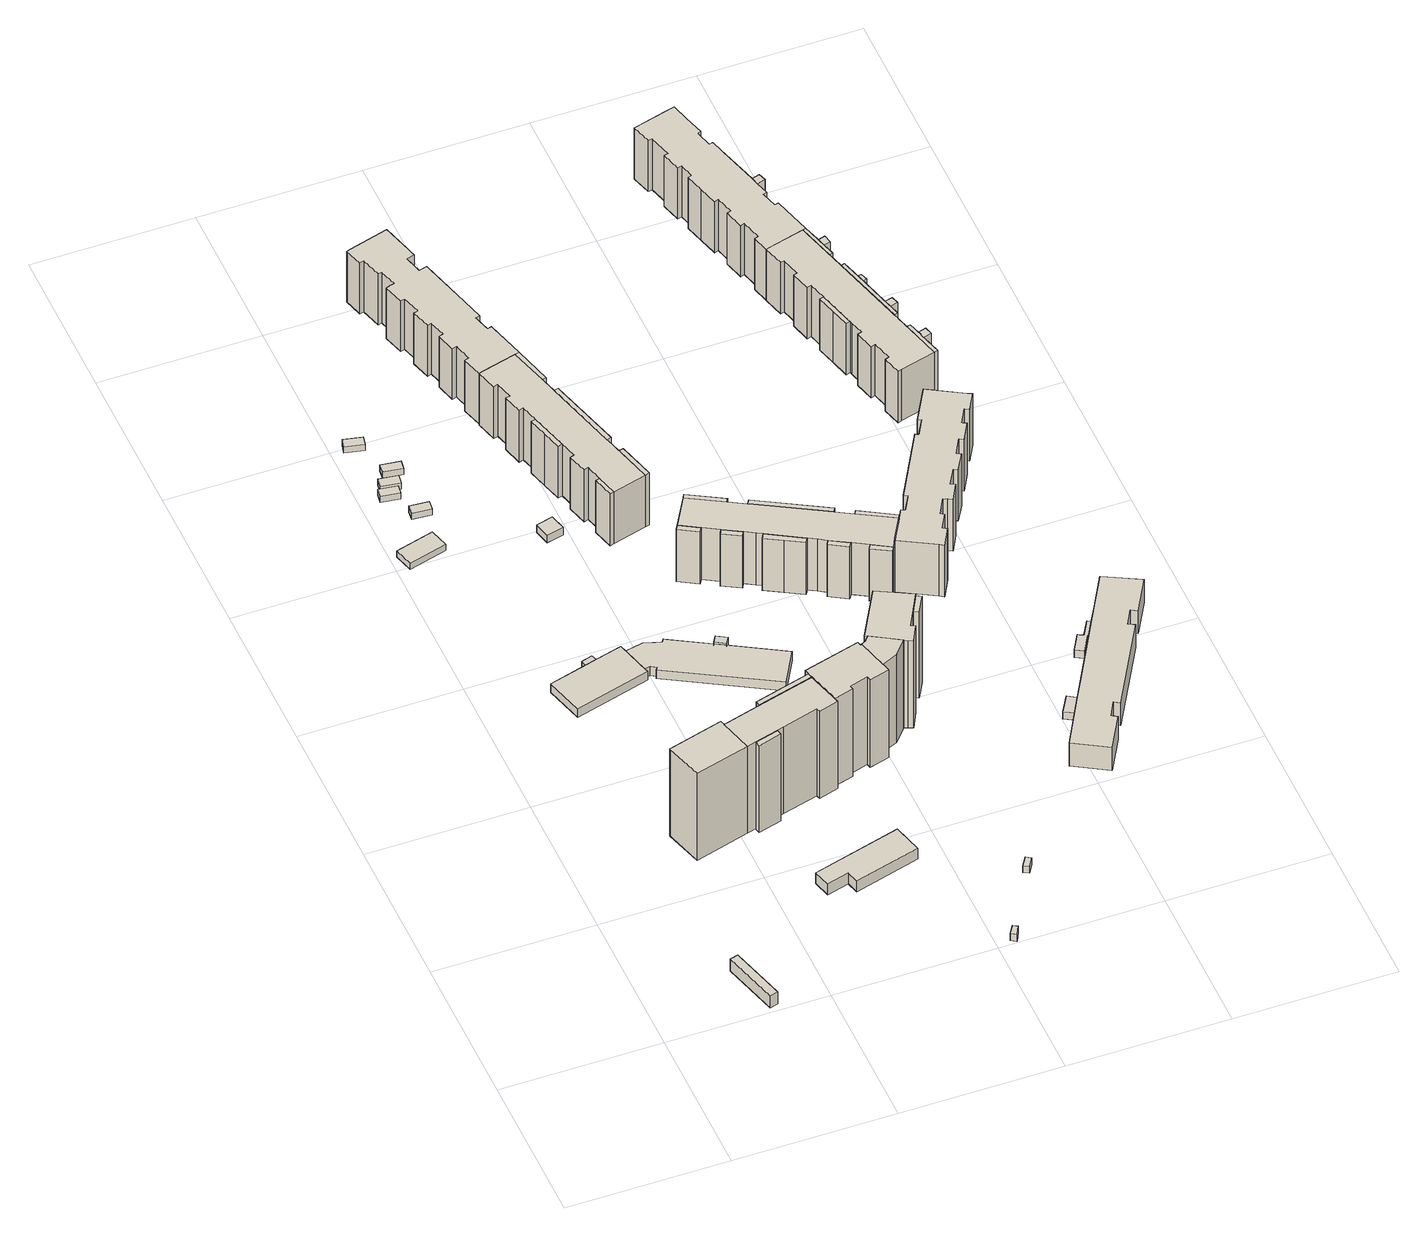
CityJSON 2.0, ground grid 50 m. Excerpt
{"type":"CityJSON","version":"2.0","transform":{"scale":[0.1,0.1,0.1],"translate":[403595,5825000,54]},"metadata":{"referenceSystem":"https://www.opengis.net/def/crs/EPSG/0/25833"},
"CityObjects":{
"building1":{"type":"Building","attributes":{"Gemeindeschluessel":"11000010","BezugspunktDach":"2200","function":"51009_1610","measuredHeight":4.67,"storeysAboveGround":0},"address":[{"country":"Germany","locality":"Berlin"}],"geometry":[{"type":"Solid","lod":"1","boundaries":[[[[0,1,2,3]],[[4,5,6,7]],[[4,7,3,2]],[[5,4,2,1]],[[6,5,1,0]],[[7,6,0,3]]]]}]},
"building2":{"type":"Building","attributes":{"Gemeindeschluessel":"11000010","BezugspunktDach":"2200","function":"31001_2500","measuredHeight":2.32,"storeysAboveGround":1},"address":[{"country":"Germany","locality":"Berlin","thoroughfareNumber":"13","thoroughfareName":"Kölpiner Straße"}],"geometry":[{"type":"Solid","lod":"1","boundaries":[[[[8,9,10,11]],[[12,13,14,15]],[[12,15,11,10]],[[13,12,10,9]],[[14,13,9,8]],[[15,14,8,11]]]]}]},
"building3":{"type":"Building","attributes":{"Gemeindeschluessel":"11000010","BezugspunktDach":"2200","function":"31001_2010","measuredHeight":3.41,"storeysAboveGround":1},"address":[{"country":"Germany","locality":"Berlin","thoroughfareNumber":"3","thoroughfareName":"Kölpiner Straße"}],"geometry":[{"type":"Solid","lod":"1","boundaries":[[[[16,17,18,19,20,21,22,23]],[[24,25,26,27,28,29,30,31]],[[24,31,23,22]],[[25,24,22,21]],[[26,25,21,20]],[[27,26,20,19]],[[28,27,19,18]],[[29,28,18,17]],[[30,29,17,16]],[[31,30,16,23]]]]}]},
"building4":{"type":"Building","attributes":{"Gemeindeschluessel":"11000010","BezugspunktDach":"2200","function":"31001_2463","measuredHeight":2.32,"storeysAboveGround":1},"address":[{"country":"Germany","locality":"Berlin","thoroughfareNumber":"13 (2)","thoroughfareName":"Kölpiner Straße"}],"geometry":[{"type":"Solid","lod":"1","boundaries":[[[[32,33,34,35]],[[36,37,38,39]],[[36,39,35,34]],[[37,36,34,33]],[[38,37,33,32]],[[39,38,32,35]]]]}]},
"building5":{"type":"Building","attributes":{"Gemeindeschluessel":"11000010","BezugspunktDach":"2200","function":"51009_1610","measuredHeight":2.95,"storeysAboveGround":0},"address":[{"country":"Germany","locality":"Berlin"}],"geometry":[{"type":"Solid","lod":"1","boundaries":[[[[40,41,42,43]],[[44,45,46,47]],[[44,47,43,42]],[[45,44,42,41]],[[46,45,41,40]],[[47,46,40,43]]]]}]},
"building6":{"type":"Building","attributes":{"Gemeindeschluessel":"11000010","BezugspunktDach":"2200","function":"31001_2463","measuredHeight":2.38,"storeysAboveGround":1},"address":[{"country":"Germany","locality":"Berlin","thoroughfareNumber":"13 (3)","thoroughfareName":"Kölpiner Straße"}],"geometry":[{"type":"Solid","lod":"1","boundaries":[[[[48,49,50,51]],[[52,53,54,55]],[[52,55,51,50]],[[53,52,50,49]],[[54,53,49,48]],[[55,54,48,51]]]]}]},
"building7":{"type":"Building","attributes":{"Gemeindeschluessel":"11000010","BezugspunktDach":"2200","function":"31001_2463","measuredHeight":2.39,"storeysAboveGround":1},"address":[{"country":"Germany","locality":"Berlin","thoroughfareNumber":"13 (1)","thoroughfareName":"Kölpiner Straße"}],"geometry":[{"type":"Solid","lod":"1","boundaries":[[[[56,57,58,59]],[[60,61,62,63]],[[60,63,59,58]],[[61,60,58,57]],[[62,61,57,56]],[[63,62,56,59]]]]}]},
"building8":{"type":"Building","attributes":{"Gemeindeschluessel":"11000010","BezugspunktDach":"2200","function":"31001_2463","measuredHeight":2.32,"storeysAboveGround":1},"address":[{"country":"Germany","locality":"Berlin","thoroughfareNumber":"21 (6)","thoroughfareName":"Kölpiner Straße"}],"geometry":[{"type":"Solid","lod":"1","boundaries":[[[[64,65,66,67]],[[68,69,70,71]],[[68,71,67,66]],[[69,68,66,65]],[[70,69,65,64]],[[71,70,64,67]]]]}]},
"building9":{"type":"Building","attributes":{"Gemeindeschluessel":"11000010","function":"31001_1010"},"address":[{"country":"Germany","locality":"Berlin","thoroughfareNumber":"1, 3","thoroughfareName":"Golliner Straße"}],"children":["building9-1","building9-2","building9-3","building9-4"]},
"building9-1":{"type":"BuildingPart","attributes":{"BezugspunktDach":"2200","measuredHeight":34.05,"storeysAboveGround":11},"parents":["building9"],"geometry":[{"type":"MultiSurface","lod":"1","boundaries":[[[72,73,74,75,76,77,78,79,80,81,82]],[[83,84,85,86,87,88,89,90,91,92,93]],[[83,93,82,81]],[[85,84,80,79]],[[86,85,79,78]],[[87,86,78,77]],[[88,87,77,76]],[[89,88,76,75]],[[90,89,75,74]],[[91,90,74,73]],[[92,91,73,94,95,96,97,72]],[[84,83,81,80,98]],[[97,96,95,94]],[[93,92,72,82]]]}]},
"building9-2":{"type":"BuildingPart","attributes":{"BezugspunktDach":"2200","measuredHeight":34.05,"storeysAboveGround":11},"parents":["building9"],"geometry":[{"type":"Solid","lod":"1","boundaries":[[[[99,72,82,100,101]],[[102,93,92,103,104]],[[102,104,101,100]],[[93,102,100,82]],[[103,92,72,99]],[[104,103,99,101]],[[92,93,82,72]]]]}]},
"building9-3":{"type":"BuildingPart","attributes":{"BezugspunktDach":"2200","measuredHeight":34.05,"storeysAboveGround":11},"parents":["building9"],"geometry":[{"type":"MultiSurface","lod":"1","boundaries":[[[105,106,94,97]],[[95,107,108,96]],[[107,95,94,106]],[[108,107,106,105]],[[96,108,105,97]],[[95,109,96,97,94]]]}]},
"building9-4":{"type":"BuildingPart","attributes":{"BezugspunktDach":"2200","measuredHeight":34.28,"storeysAboveGround":11},"parents":["building9"],"geometry":[{"type":"MultiSurface","lod":"1","boundaries":[[[110,111,112,113]],[[114,84,83,115]],[[114,115,113,112]],[[84,114,112,111]],[[83,81,80,111,110]],[[115,83,110,113]],[[116,84,117,80,81,83]]]}]},
"building10":{"type":"Building","attributes":{"Gemeindeschluessel":"11000010","BezugspunktDach":"2200","function":"31001_2463","measuredHeight":2.4,"storeysAboveGround":1},"address":[{"country":"Germany","locality":"Berlin","thoroughfareNumber":"13 (4)","thoroughfareName":"Kölpiner Straße"}],"geometry":[{"type":"Solid","lod":"1","boundaries":[[[[118,119,120,121]],[[122,123,124,125]],[[122,125,121,120]],[[123,122,120,119]],[[124,123,119,118]],[[125,124,118,121]]]]}]},
"building11":{"type":"Building","attributes":{"Gemeindeschluessel":"11000010","BezugspunktDach":"2200","function":"51009_1610","measuredHeight":4.34,"storeysAboveGround":0},"address":[{"country":"Germany","locality":"Berlin"}],"geometry":[{"type":"Solid","lod":"1","boundaries":[[[[126,127,128,129,130,131]],[[132,133,134,135,136,137]],[[132,137,131,130]],[[133,132,130,129]],[[134,133,129,128]],[[135,134,128,127]],[[136,135,127,126]],[[137,136,126,131]]]]}]},
"building12":{"type":"Building","attributes":{"Gemeindeschluessel":"11000010","BezugspunktDach":"2200","function":"31001_2523","measuredHeight":3.28,"storeysAboveGround":1},"address":[{"country":"Germany","locality":"Berlin","thoroughfareNumber":"10 (1)","thoroughfareName":"Kölpiner Straße"}],"geometry":[{"type":"Solid","lod":"1","boundaries":[[[[138,139,140,141]],[[142,143,144,145]],[[142,145,141,140]],[[143,142,140,139]],[[144,143,139,138]],[[145,144,138,141]]]]}]},
"building13":{"type":"Building","attributes":{"Gemeindeschluessel":"11000010","BezugspunktDach":"2200","function":"31001_2010","measuredHeight":3.45,"storeysAboveGround":1},"address":[{"country":"Germany","locality":"Berlin","thoroughfareNumber":"1","thoroughfareName":"Kölpiner Straße"}],"geometry":[{"type":"Solid","lod":"1","boundaries":[[[[18,146,147,148,149,150,151,152,153,154,155,19]],[[156,157,158,159,160,161,162,163,164,165,166,167]],[[156,167,19,155]],[[157,156,155,154]],[[158,157,154,153]],[[159,158,153,152]],[[160,159,152,151]],[[161,160,151,150]],[[162,161,150,149]],[[163,162,149,148]],[[164,163,148,147]],[[165,164,147,146]],[[166,165,146,18]],[[167,166,18,19]]]]}]},
"building14":{"type":"Building","attributes":{"Gemeindeschluessel":"11000010","BezugspunktDach":"2200","function":"51009_1610","measuredHeight":2.73,"storeysAboveGround":0},"address":[{"country":"Germany","locality":"Berlin"}],"geometry":[{"type":"Solid","lod":"1","boundaries":[[[[168,169,170,171]],[[172,173,174,175]],[[172,175,171,170]],[[173,172,170,169]],[[174,173,169,168]],[[175,174,168,171]]]]}]},
"building15":{"type":"Building","attributes":{"Gemeindeschluessel":"11000010","BezugspunktDach":"2200","function":"51009_1610","measuredHeight":3.94,"storeysAboveGround":0},"address":[{"country":"Germany","locality":"Berlin"}],"geometry":[{"type":"Solid","lod":"1","boundaries":[[[[176,177,178,179]],[[180,181,182,183]],[[180,183,179,178]],[[181,180,178,177]],[[182,181,177,176]],[[183,182,176,179]]]]}]},
"building16":{"type":"Building","attributes":{"Gemeindeschluessel":"11000010","function":"31001_1010"},"address":[{"country":"Germany","locality":"Berlin","thoroughfareNumber":"10, 12, 14, 16","thoroughfareName":"Kölpiner Straße"}],"children":["building16-1","building16-2","building16-3","building16-4","building16-5","building16-6"]},
"building16-1":{"type":"BuildingPart","attributes":{"BezugspunktDach":"2200","measuredHeight":20.27,"storeysAboveGround":6},"parents":["building16"],"geometry":[{"type":"MultiSurface","lod":"1","boundaries":[[[184,185,186,187,188,189,190,191,192,193,194,195,196,197,198,199,200,201,202,203,204]],[[205,206,207,208,209,210,211,212,213,214,215,216,217,218,219,220,221,222,223,224,225]],[[205,225,204,203]],[[206,205,203,202]],[[208,207,201,200]],[[210,209,199,198]],[[212,211,197,196]],[[214,213,195,194]],[[215,214,194,193]],[[216,215,193,192]],[[217,216,192,191]],[[217,191,226,227]],[[219,218,190,189]],[[220,219,189,188]],[[221,220,188,187]],[[222,221,187,186]],[[223,222,186,185]],[[224,223,185,184]],[[225,224,184,204]],[[206,202,201,207]],[[208,200,199,209]],[[211,210,198,197]],[[213,212,196,195]],[[218,227,226,190]]]}]},
"building16-2":{"type":"BuildingPart","attributes":{"BezugspunktDach":"2200","measuredHeight":20.27,"storeysAboveGround":6},"parents":["building16"],"geometry":[{"type":"Solid","lod":"1","boundaries":[[[[201,228,229,202]],[[230,231,207,206]],[[230,206,202,229]],[[231,230,229,228]],[[207,231,228,201]],[[207,201,202,206]]]]}]},
"building16-3":{"type":"BuildingPart","attributes":{"BezugspunktDach":"2200","measuredHeight":20.27,"storeysAboveGround":6},"parents":["building16"],"geometry":[{"type":"Solid","lod":"1","boundaries":[[[[197,232,233,198]],[[234,235,211,210]],[[234,210,198,233]],[[235,234,233,232]],[[211,235,232,197]],[[210,211,197,198]]]]}]},
"building16-4":{"type":"BuildingPart","attributes":{"BezugspunktDach":"2200","measuredHeight":20.27,"storeysAboveGround":6},"parents":["building16"],"geometry":[{"type":"Solid","lod":"1","boundaries":[[[[236,196,195,237]],[[213,212,238,239]],[[213,239,237,195]],[[238,212,196,236]],[[239,238,236,237]],[[212,213,195,196]]]]}]},
"building16-5":{"type":"BuildingPart","attributes":{"BezugspunktDach":"2200","measuredHeight":20.41,"storeysAboveGround":6},"parents":["building16"],"geometry":[{"type":"MultiSurface","lod":"1","boundaries":[[[240,241,242,243]],[[244,245,209,208]],[[244,208,243,242]],[[245,244,242,241]],[[209,245,241,240]],[[209,199,200,208]]]}]},
"building16-6":{"type":"BuildingPart","attributes":{"BezugspunktDach":"2200","measuredHeight":20.27,"storeysAboveGround":6},"parents":["building16"],"geometry":[{"type":"Solid","lod":"1","boundaries":[[[[246,247,226,190,248]],[[218,227,249,250,251]],[[218,251,248,190]],[[249,227,226,247]],[[250,249,247,246]],[[251,250,246,248]],[[227,218,190,226]]]]}]},
"building17":{"type":"Building","attributes":{"Gemeindeschluessel":"11000010","BezugspunktDach":"2200","function":"31001_1010","measuredHeight":19.9,"storeysAboveGround":6},"address":[{"country":"Germany","locality":"Berlin","thoroughfareNumber":"18, 20, 22, 24","thoroughfareName":"Kölpiner Straße"}],"geometry":[{"type":"Solid","lod":"1","boundaries":[[[[252,253,254,255,256,257,258,259,260,261,262,263,264,265,266,267,268,269,270,204,203,229,271,272,273,274,275,276,277,278,279,280,281,282,283]],[[284,285,286,287,288,289,290,291,292,293,294,295,296,297,298,299,300,301,302,303,304,305,306,307,308,309,310,311,312,313,314,315,316,317,318]],[[284,318,283,282]],[[285,284,282,281]],[[286,285,281,280]],[[287,286,280,279]],[[288,287,279,278]],[[289,288,278,277]],[[290,289,277,276]],[[291,290,276,275]],[[292,291,275,274]],[[293,292,274,273]],[[294,293,273,272]],[[295,294,272,271]],[[296,295,271,229]],[[297,296,229,203]],[[298,297,203,204]],[[299,298,204,270]],[[300,299,270,269]],[[301,300,269,268]],[[302,301,268,267]],[[303,302,267,266]],[[304,303,266,265]],[[305,304,265,264]],[[306,305,264,263]],[[307,306,263,262]],[[308,307,262,261]],[[309,308,261,260]],[[310,309,260,259]],[[311,310,259,258]],[[312,311,258,257]],[[313,312,257,256]],[[314,313,256,255]],[[315,314,255,254]],[[316,315,254,253]],[[317,316,253,252]],[[318,317,252,283]]]]}]},
"building18":{"type":"Building","attributes":{"Gemeindeschluessel":"11000010","function":"31001_1010"},"address":[{"country":"Germany","locality":"Berlin","thoroughfareNumber":"5, 7","thoroughfareName":"Golliner Straße"}],"children":["building18-1","building18-2","building18-3","building18-4"]},
"building18-1":{"type":"BuildingPart","attributes":{"BezugspunktDach":"2200","measuredHeight":34.32,"storeysAboveGround":11},"parents":["building18"],"geometry":[{"type":"Solid","lod":"1","boundaries":[[[[319,320,321,322,323,324,325,326,327,328,329,330,331,332]],[[333,334,335,336,337,338,339,340,341,342,343,344,345,346]],[[333,346,332,331]],[[334,333,331,330]],[[335,334,330,329]],[[337,336,328,327]],[[338,337,327,326]],[[339,338,326,325]],[[340,339,325,324]],[[341,340,324,323]],[[342,341,323,322]],[[343,342,322,321]],[[344,343,321,320]],[[345,344,320,319]],[[346,345,319,332]],[[336,335,329,328]]]]}]},
"building18-2":{"type":"BuildingPart","attributes":{"BezugspunktDach":"2200","measuredHeight":34.7,"storeysAboveGround":11},"parents":["building18"],"geometry":[{"type":"Solid","lod":"1","boundaries":[[[[347,348,349,350]],[[351,352,353,354]],[[352,351,349,348]],[[353,352,348,347]],[[354,353,347,350]],[[351,354,350,349]]]]}]},
"building18-3":{"type":"BuildingPart","attributes":{"BezugspunktDach":"2200","measuredHeight":34.3,"storeysAboveGround":11},"parents":["building18"],"geometry":[{"type":"MultiSurface","lod":"1","boundaries":[[[355,356,357,358,359,360,361,362,363,364,365]],[[366,351,354,367,368,369,370,371,372,373,374]],[[366,374,365,364]],[[351,366,364,363]],[[350,349,363,362]],[[367,354,362,361]],[[368,367,361,360]],[[369,368,360,359]],[[370,369,359,358]],[[371,370,358,357]],[[374,373,355,365]],[[354,351,349,350]],[[372,371,357,356]],[[373,372,356,355]]]}]},
"building18-4":{"type":"BuildingPart","attributes":{"BezugspunktDach":"2200","measuredHeight":34.33,"storeysAboveGround":11},"parents":["building18"],"geometry":[{"type":"MultiSurface","lod":"1","boundaries":[[[375,376,377,378,379,380,381]],[[382,373,372,371,383,336,335]],[[382,335,381,380]],[[373,382,380,379]],[[384,356,355,373,379,378]],[[371,357,356,372,378,377]],[[383,371,377,376]],[[336,383,376,375]],[[329,328,375,381]],[[372,373,355,356,384]],[[372,356,357,371]],[[335,336,328,329]]]}]},
"building19":{"type":"Building","attributes":{"Gemeindeschluessel":"11000010","BezugspunktDach":"2200","function":"51009_1610","measuredHeight":2.64,"storeysAboveGround":0},"address":[{"country":"Germany","locality":"Berlin"}],"geometry":[{"type":"Solid","lod":"1","boundaries":[[[[385,386,387,388]],[[389,390,391,392]],[[389,392,388,387]],[[390,389,387,386]],[[391,390,386,385]],[[392,391,385,388]]]]}]},
"building20":{"type":"Building","attributes":{"Gemeindeschluessel":"11000010","function":"31001_1010"},"address":[{"country":"Germany","locality":"Berlin","thoroughfareNumber":"2, 4, 6, 8","thoroughfareName":"Kölpiner Straße"}],"children":["building20-1","building20-2","building20-3","building20-4","building20-5","building20-6","building20-7","building20-8","building20-9"]},
"building20-1":{"type":"BuildingPart","attributes":{"BezugspunktDach":"2200","measuredHeight":20.43,"storeysAboveGround":6},"parents":["building20"],"geometry":[{"type":"MultiSurface","lod":"1","boundaries":[[[393,394,395,396,397,398,399,400,401,402,403,404,405,406]],[[407,408,409,410,411,412,413,414,415,416,417,418,419,420]],[[407,420,406,405]],[[408,404,421,422]],[[410,409,403,402]],[[412,411,401,400]],[[413,412,400,399]],[[414,398,423,424]],[[416,415,397,396]],[[416,396,425,426]],[[418,417,395,394]],[[419,427,428,393]],[[418,394,429,430]],[[431,408,407,405,404]],[[409,422,421,403,432]],[[411,410,402,401]],[[414,413,399,398]],[[424,423,397,415]],[[417,426,425,395,433]],[[430,429,428,427]],[[420,419,393,406]]]}]},
"building20-2":{"type":"BuildingPart","attributes":{"BezugspunktDach":"2200","measuredHeight":20.43,"storeysAboveGround":6},"parents":["building20"],"geometry":[{"type":"MultiSurface","lod":"1","boundaries":[[[404,434,435,405]],[[436,437,408,407]],[[436,407,405,435]],[[437,436,435,434]],[[408,437,434,404]],[[438,407,408,404,405]]]}]},
"building20-3":{"type":"BuildingPart","attributes":{"BezugspunktDach":"2200","measuredHeight":20.43,"storeysAboveGround":6},"parents":["building20"],"geometry":[{"type":"Solid","lod":"1","boundaries":[[[[401,439,440,402]],[[441,442,411,410]],[[441,410,402,440]],[[442,441,440,439]],[[411,442,439,401]],[[410,411,401,402]]]]}]},
"building20-4":{"type":"BuildingPart","attributes":{"BezugspunktDach":"2200","measuredHeight":20.43,"storeysAboveGround":6},"parents":["building20"],"geometry":[{"type":"Solid","lod":"1","boundaries":[[[[443,393,406,444]],[[420,419,445,446]],[[420,446,444,406]],[[445,419,393,443]],[[446,445,443,444]],[[419,420,406,393]]]]}]},
"building20-5":{"type":"BuildingPart","attributes":{"BezugspunktDach":"2200","measuredHeight":20.43,"storeysAboveGround":6},"parents":["building20"],"geometry":[{"type":"Solid","lod":"1","boundaries":[[[[447,399,398,448]],[[414,413,449,450]],[[414,450,448,398]],[[449,413,399,447]],[[450,449,447,448]],[[413,414,398,399]]]]}]},
"building20-6":{"type":"BuildingPart","attributes":{"BezugspunktDach":"2200","measuredHeight":20.64,"storeysAboveGround":6},"parents":["building20"],"geometry":[{"type":"MultiSurface","lod":"1","boundaries":[[[451,452,453,454]],[[455,456,409,422]],[[455,422,454,453]],[[456,455,453,452]],[[409,456,452,451]],[[421,403,451,454]],[[422,409,403,421]]]}]},
"building20-7":{"type":"BuildingPart","attributes":{"BezugspunktDach":"2200","measuredHeight":20.43,"storeysAboveGround":6},"parents":["building20"],"geometry":[{"type":"Solid","lod":"1","boundaries":[[[[457,458,425,395,459]],[[417,426,460,461,462]],[[417,462,459,395]],[[460,426,425,458]],[[461,460,458,457]],[[462,461,457,459]],[[426,417,395,425]]]]}]},
"building20-8":{"type":"BuildingPart","attributes":{"BezugspunktDach":"2200","measuredHeight":20.43,"storeysAboveGround":6},"parents":["building20"],"geometry":[{"type":"Solid","lod":"1","boundaries":[[[[463,423,397,464]],[[415,424,465,466]],[[415,466,464,397]],[[465,424,423,463]],[[466,465,463,464]],[[424,415,397,423]]]]}]},
"building20-9":{"type":"BuildingPart","attributes":{"BezugspunktDach":"2200","measuredHeight":20.43,"storeysAboveGround":6},"parents":["building20"],"geometry":[{"type":"Solid","lod":"1","boundaries":[[[[467,429,428,468]],[[427,430,469,470]],[[427,470,468,428]],[[469,430,429,467]],[[470,469,467,468]],[[430,427,428,429]]]]}]},
"building21":{"type":"Building","attributes":{"name":"Haus Windspiel","Gemeindeschluessel":"11000010","function":"31001_3061"},"address":[{"country":"Germany","locality":"Berlin","thoroughfareNumber":"4, 6","thoroughfareName":"Golliner Straße"}],"children":["building21-1","building21-2","building21-3"]},
"building21-1":{"type":"BuildingPart","attributes":{"BezugspunktDach":"2200","measuredHeight":8.96,"storeysAboveGround":3},"parents":["building21"],"geometry":[{"type":"MultiSurface","lod":"1","boundaries":[[[471,472,473,474,475,476,477,478,479,480,481,482,483,484,485,486]],[[487,488,489,490,491,492,493,494,495,496,497,498,499,500,501,502]],[[487,502,486,485]],[[503,504,505,506,485,484]],[[489,488,484,483]],[[490,489,507,508,509,510,483,482]],[[491,490,482,481]],[[492,491,481,480]],[[493,492,480,479]],[[494,493,479,478]],[[495,494,478,477]],[[496,495,477,476]],[[497,496,476,475]],[[498,497,475,474]],[[499,498,474,473]],[[500,499,473,472]],[[501,500,472,471]],[[502,501,471,486]],[[488,487,506,505,504,503]],[[510,509,508,507]]]}]},
"building21-2":{"type":"BuildingPart","attributes":{"BezugspunktDach":"2200","measuredHeight":3.13,"storeysAboveGround":3},"parents":["building21"],"geometry":[{"type":"Solid","lod":"1","boundaries":[[[[505,504,511,512,513]],[[514,515,488,487,516]],[[514,516,513,512]],[[515,514,512,511]],[[488,515,511,504]],[[487,488,487,505]],[[516,487,505,513]],[[504,505,487,488]]]]}]},
"building21-3":{"type":"BuildingPart","attributes":{"BezugspunktDach":"2200","measuredHeight":2.89,"storeysAboveGround":3},"parents":["building21"],"geometry":[{"type":"MultiSurface","lod":"1","boundaries":[[[517,518,510,509,519,520,521,522]],[[523,524,525,508,507,526,527,528]],[[523,528,522,521]],[[524,523,521,520]],[[525,524,520,519]],[[508,525,519,509]],[[526,507,510,518]],[[527,526,518,517]],[[528,527,517,522]],[[508,529,509,510,507]]]}]},
"building22":{"type":"Building","attributes":{"Gemeindeschluessel":"11000010","BezugspunktDach":"2200","function":"31001_1010","measuredHeight":20.25,"storeysAboveGround":6},"address":[{"country":"Germany","locality":"Berlin","thoroughfareNumber":"11, 13, 15, 9","thoroughfareName":"Golliner Straße"}],"geometry":[{"type":"Solid","lod":"1","boundaries":[[[[530,531,532,533,534,535,536,537,538,539,540,541,542,543,544,545,546,547,548,549,550,551,552,553,554,555,556,557,558,559,560,561,562,563]],[[564,565,566,567,568,569,570,571,572,573,574,575,576,577,578,579,580,581,582,583,584,585,586,587,588,589,590,591,592,593,594,595,596,597]],[[564,597,563,562]],[[565,564,562,561]],[[566,565,561,560]],[[567,566,560,559]],[[568,567,559,558]],[[569,568,558,557]],[[570,569,557,556]],[[571,570,556,555]],[[572,571,555,554]],[[573,572,554,553]],[[574,573,553,552]],[[575,574,552,551]],[[576,575,551,550]],[[577,576,550,549]],[[578,577,549,548]],[[579,578,548,547]],[[580,579,547,546]],[[581,580,546,545]],[[582,581,545,544]],[[583,582,544,543]],[[584,583,543,542]],[[585,584,542,541]],[[586,585,541,540]],[[587,586,540,539]],[[588,587,539,538]],[[589,588,538,537]],[[590,589,537,536]],[[591,590,536,535]],[[592,591,535,534]],[[593,592,534,533]],[[594,593,533,532]],[[595,594,532,531]],[[596,595,531,530]],[[597,596,530,563]]]]}]},
"building23":{"type":"Building","attributes":{"Gemeindeschluessel":"11000010","function":"31001_1010"},"address":[{"country":"Germany","locality":"Berlin","thoroughfareNumber":"17, 19, 21, 23","thoroughfareName":"Golliner Straße"}],"children":["building23-1","building23-2","building23-3","building23-4","building23-5"]},
"building23-1":{"type":"BuildingPart","attributes":{"BezugspunktDach":"2200","measuredHeight":20.07,"storeysAboveGround":6},"parents":["building23"],"geometry":[{"type":"MultiSurface","lod":"1","boundaries":[[[598,599,600,601,602,603,604,605,606,607,608,609,610,611,612,613,614,615,616,617,618,619]],[[620,621,622,623,624,625,626,627,628,629,630,631,632,633,634,635,636,637,638,639,640,641]],[[620,641,619,618]],[[621,620,618,617]],[[623,642,643,644,615]],[[622,616,645,646]],[[625,624,614,613]],[[626,625,613,612]],[[627,626,612,611]],[[628,627,611,610]],[[629,628,610,609]],[[630,629,609,608]],[[631,630,608,607]],[[632,631,607,606]],[[633,632,606,605]],[[633,605,647,648]],[[635,634,604,603]],[[636,635,603,602]],[[637,636,602,601]],[[638,637,601,600]],[[639,638,600,599]],[[640,639,599,598]],[[641,640,598,619]],[[621,617,616,622]],[[646,645,644,643,642]],[[624,649,623,615,614]],[[648,647,604,634]]]}]},
"building23-2":{"type":"BuildingPart","attributes":{"BezugspunktDach":"2200","measuredHeight":20.07,"storeysAboveGround":6},"parents":["building23"],"geometry":[{"type":"Solid","lod":"1","boundaries":[[[[616,650,651,652,653,617]],[[654,655,656,657,622,621]],[[654,621,617,653]],[[655,654,653,652]],[[656,655,652,651]],[[657,656,651,650]],[[622,657,650,616]],[[622,616,617,621]]]]}]},
"building23-3":{"type":"BuildingPart","attributes":{"BezugspunktDach":"2200","measuredHeight":20.07,"storeysAboveGround":6},"parents":["building23"],"geometry":[{"type":"Solid","lod":"1","boundaries":[[[[614,658,659,660,661,615]],[[662,663,664,665,624,623]],[[662,623,615,661]],[[663,662,661,660]],[[664,663,660,659]],[[665,664,659,658]],[[624,665,658,614]],[[623,624,614,615]]]]}]},
"building23-4":{"type":"BuildingPart","attributes":{"BezugspunktDach":"2200","measuredHeight":20.19,"storeysAboveGround":6},"parents":["building23"],"geometry":[{"type":"MultiSurface","lod":"1","boundaries":[[[666,667,668,669,670,671,672,673]],[[674,675,676,677,678,679,643,646]],[[674,646,673,672]],[[675,674,672,671]],[[676,675,671,670]],[[677,676,670,669]],[[678,677,669,668]],[[679,678,668,667]],[[643,679,667,666]],[[645,644,666,673]],[[646,680,643,644,645]]]}]},
"building23-5":{"type":"BuildingPart","attributes":{"BezugspunktDach":"2200","measuredHeight":20.07,"storeysAboveGround":6},"parents":["building23"],"geometry":[{"type":"Solid","lod":"1","boundaries":[[[[681,682,647,604,683]],[[634,648,684,685,686]],[[634,686,683,604]],[[684,648,647,682]],[[685,684,682,681]],[[686,685,681,683]],[[648,634,604,647]]]]}]},
"building24":{"type":"Building","attributes":{"Gemeindeschluessel":"11000010","BezugspunktDach":"2200","function":"31001_1010","measuredHeight":20.03,"storeysAboveGround":6},"address":[{"country":"Germany","locality":"Berlin","thoroughfareNumber":"25, 27, 29, 31","thoroughfareName":"Golliner Straße"}],"geometry":[{"type":"Solid","lod":"1","boundaries":[[[[687,688,689,690,691,692,693,694,695,696,697,698,699,700,701,702,703,619,618,653,704,705,706,707,708,709,710,711,712,713,714,715,716,717,718,719,720,721,722,723]],[[724,725,726,727,728,729,730,731,732,733,734,735,736,737,738,739,740,741,742,743,744,745,746,747,748,749,750,751,752,753,754,755,756,757,758,759,760,761,762,763]],[[724,763,723,722]],[[725,724,722,721]],[[726,725,721,720]],[[727,726,720,719]],[[728,727,719,718]],[[729,728,718,717]],[[730,729,717,716]],[[731,730,716,715]],[[732,731,715,714]],[[733,732,714,713]],[[734,733,713,712]],[[735,734,712,711]],[[736,735,711,710]],[[737,736,710,709]],[[738,737,709,708]],[[739,738,708,707]],[[740,739,707,706]],[[741,740,706,705]],[[742,741,705,704]],[[743,742,704,653]],[[744,743,653,618]],[[745,744,618,619]],[[746,745,619,703]],[[747,746,703,702]],[[748,747,702,701]],[[749,748,701,700]],[[750,749,700,699]],[[751,750,699,698]],[[752,751,698,697]],[[753,752,697,696]],[[754,753,696,695]],[[755,754,695,694]],[[756,755,694,693]],[[757,756,693,692]],[[758,757,692,691]],[[759,758,691,690]],[[760,759,690,689]],[[761,760,689,688]],[[762,761,688,687]],[[763,762,687,723]]]]}]},
"building25":{"type":"Building","attributes":{"Gemeindeschluessel":"11000010","BezugspunktDach":"2200","function":"51009_1610","measuredHeight":20.12,"storeysAboveGround":0},"address":[{"country":"Germany","locality":"Berlin"}],"geometry":[{"type":"Solid","lod":"1","boundaries":[[[[764,765,766,767]],[[768,769,770,771]],[[768,771,767,766]],[[769,768,766,765]],[[770,769,765,764]],[[771,770,764,767]]]]}]},
"building26":{"type":"Building","attributes":{"Gemeindeschluessel":"11000010","BezugspunktDach":"2200","function":"51009_1610","measuredHeight":20.05,"storeysAboveGround":0},"address":[{"country":"Germany","locality":"Berlin"}],"geometry":[{"type":"Solid","lod":"1","boundaries":[[[[772,773,774,775]],[[776,777,678,677]],[[776,677,775,774]],[[777,776,774,773]],[[678,777,773,772]],[[677,678,772,775]]]]}]},
"building27":{"type":"Building","attributes":{"Gemeindeschluessel":"11000010","BezugspunktDach":"2200","function":"51009_1610","measuredHeight":18.18,"storeysAboveGround":0},"address":[{"country":"Germany","locality":"Berlin"}],"geometry":[{"type":"Solid","lod":"1","boundaries":[[[[778,779,780,781]],[[782,783,784,785]],[[782,785,781,780]],[[783,782,780,779]],[[784,783,779,778]],[[785,784,778,781]]]]}]},
"building28":{"type":"Building","attributes":{"Gemeindeschluessel":"11000010","BezugspunktDach":"2200","function":"51009_1610","measuredHeight":19.57,"storeysAboveGround":0},"address":[{"country":"Germany","locality":"Berlin"}],"geometry":[{"type":"Solid","lod":"1","boundaries":[[[[786,787,788,789]],[[790,791,792,793]],[[790,793,789,788]],[[791,790,788,787]],[[792,791,787,786]],[[793,792,786,789]]]]}]},
"building29":{"type":"Building","attributes":{"Gemeindeschluessel":"11000010","BezugspunktDach":"2200","function":"51009_1610","measuredHeight":15.29,"storeysAboveGround":0},"address":[{"country":"Germany","locality":"Berlin"}],"geometry":[{"type":"Solid","lod":"1","boundaries":[[[[794,795,796,797]],[[798,799,800,801]],[[798,801,797,796]],[[799,798,796,795]],[[800,799,795,794]],[[801,800,794,797]]]]}]},
"building30":{"type":"Building","attributes":{"Gemeindeschluessel":"11000010","BezugspunktDach":"2200","function":"51009_1610","measuredHeight":19.86,"storeysAboveGround":0},"address":[{"country":"Germany","locality":"Berlin"}],"geometry":[{"type":"Solid","lod":"1","boundaries":[[[[710,802,803,711]],[[804,805,806,807]],[[804,807,711,803]],[[805,804,803,802]],[[806,805,802,710]],[[807,806,710,711]]]]}]},
"building31":{"type":"Building","attributes":{"Gemeindeschluessel":"11000010","BezugspunktDach":"2200","function":"51009_1610","measuredHeight":10.07,"storeysAboveGround":0},"address":[{"country":"Germany","locality":"Berlin"}],"geometry":[{"type":"Solid","lod":"1","boundaries":[[[[808,809,810,811]],[[812,813,814,815]],[[812,815,811,810]],[[813,812,810,809]],[[814,813,809,808]],[[815,814,808,811]]]]}]}
},
"vertices":[
[323,14,58],[348,21,58],[299,198,58],[274,191,58],[299,198,11],[348,21,11],[323,14,11],[274,191,11],
[18,1942,85],[138,1975,85],[121,2035,85],[1,2002,85],[121,2035,62],[138,1975,62],[18,1942,62],[1,2002,62],
[235,1232,91],[470,1297,91],[466,1309,91],[443,1395,91],[437,1416,91],[355,1394,91],[320,1384,91],[202,1352,91],[320,1384,57],[355,1394,57],[437,1416,57],[443,1395,57],[466,1309,57],[470,1297,57],[235,1232,57],[202,1352,57],
[96,2206,89],[100,2235,89],[41,2244,89],[37,2214,89],[41,2244,66],[100,2235,66],[96,2206,66],[37,2214,66],
[320,1384,90],[355,1394,90],[349,1413,90],[315,1402,90],[349,1413,60],[355,1394,60],[320,1384,60],[315,1402,60],
[112,2243,89],[116,2273,89],[56,2281,89],[52,2252,89],[56,2281,65],[116,2273,65],[112,2243,65],[52,2252,65],
[155,2119,85],[158,2149,85],[98,2154,85],[95,2124,85],[98,2154,62],[158,2149,62],[155,2119,62],[95,2124,62],
[75,2421,88],[81,2450,88],[23,2463,88],[16,2434,88],[23,2463,65],[81,2450,65],[75,2421,65],[16,2434,65],
[515,661,369],[617,689,369],[636,695,369],[747,726,369],[751,713,369],[812,731,369],[809,743,369],[806,754,369],[780,846,369],[604,798,369],[486,765,369],[604,798,28],[780,846,28],[806,754,28],[809,743,28],[812,731,28],[751,713,28],[747,726,28],[636,695,28],[617,689,28],[515,661,28],[486,765,28],[614,688,369],[614,688,28],[541,668,28],[541,668,369],[780,846,293],
[344,613,369],[482,780,369],[310,732,369],[482,780,28],[344,613,28],[310,732,28],
[545,651,369],[618,672,369],[618,672,28],[545,651,28],[612,688,28],
[604,798,371],[780,846,371],[776,861,371],[600,812,371],[776,861,28],[600,812,28],[617,801,28],[780,846,368],
[139,2294,88],[143,2323,88],[83,2331,88],[80,2302,88],[83,2331,64],[143,2323,64],[139,2294,64],[80,2302,64],
[637,368,55],[706,387,55],[716,349,55],[921,405,55],[896,496,55],[622,421,55],[896,496,12],[921,405,12],[716,349,12],[706,387,12],[637,368,12],[622,421,12],
[411,1900,89],[464,1912,89],[451,1962,89],[399,1949,89],[451,1962,60],[464,1912,60],[411,1900,60],[399,1949,60],
[483,1312,91],[500,1302,91],[495,1294,91],[812,1115,91],[872,1220,91],[713,1311,91],[681,1329,91],[557,1399,91],[551,1389,91],[499,1406,91],[499,1406,56],[551,1389,56],[557,1399,56],[681,1329,56],[713,1311,56],[872,1220,56],[812,1115,56],[495,1294,56],[500,1302,56],[483,1312,56],[466,1309,56],[443,1395,56],
[1058,5,35],[1074,35,35],[1059,43,35],[1041,16,35],[1059,43,8],[1074,35,8],[1058,5,8],[1041,16,8],
[713,1311,98],[725,1332,98],[693,1350,98],[681,1329,98],[693,1350,58],[725,1332,58],[713,1311,58],[681,1329,58],
[426,2336,263],[440,2340,263],[455,2286,263],[441,2283,263],[457,2223,263],[471,2228,263],[486,2174,263],[534,2003,263],[520,1999,263],[537,1938,263],[551,1943,263],[565,1892,263],[583,1827,263],[687,1856,263],[655,1973,263],[641,2024,263],[576,2260,263],[562,2312,263],[528,2433,263],[422,2404,263],[408,2400,263],[422,2404,60],[528,2433,60],[562,2312,60],[576,2260,60],[641,2024,60],[655,1973,60],[687,1856,60],[583,1827,60],[565,1892,60],[551,1943,60],[537,1938,60],[520,1999,60],[534,2003,60],[486,2174,60],[471,2228,60],[457,2223,60],[441,2283,60],[455,2286,60],[440,2340,60],[426,2336,60],[408,2400,60],[519,2056,263],[519,2056,60],
[575,2314,263],[542,2436,263],[542,2436,60],[575,2314,60],
[701,1860,263],[669,1976,263],[669,1976,60],[701,1860,60],
[569,1823,263],[551,1888,263],[569,1823,60],[551,1888,60],
[641,2024,264],[654,2028,264],[589,2263,264],[576,2260,264],[589,2263,60],[654,2028,60],
[488,2111,263],[505,2052,263],[472,2171,263],[505,2052,60],[488,2111,60],[472,2171,60],
[262,2926,263],[275,2930,263],[293,2867,263],[305,2870,263],[320,2816,263],[308,2813,263],[294,2808,263],[312,2746,263],[325,2750,263],[342,2692,263],[328,2688,263],[345,2628,263],[358,2632,263],[373,2581,263],[359,2577,263],[375,2517,263],[389,2522,263],[404,2467,263],[390,2463,263],[508,2558,263],[495,2554,263],[480,2606,263],[494,2610,263],[429,2845,263],[404,2838,263],[389,2893,263],[414,2900,263],[409,2916,263],[406,2929,263],[380,3021,263],[259,2987,263],[246,2983,263],[259,2987,64],[380,3021,64],[406,2929,64],[409,2916,64],[414,2900,64],[389,2893,64],[404,2838,64],[429,2845,64],[494,2610,64],[480,2606,64],[495,2554,64],[508,2558,64],[542,2436,64],[422,2404,64],[408,2400,64],[390,2463,64],[404,2467,64],[389,2522,64],[375,2517,64],[359,2577,64],[373,2581,64],[358,2632,64],[345,2628,64],[328,2688,64],[342,2692,64],[325,2750,64],[312,2746,64],[294,2808,64],[308,2813,64],[320,2816,64],[305,2870,64],[293,2867,64],[275,2930,64],[262,2926,64],[246,2983,64],
[776,861,372],[806,754,372],[809,743,372],[868,759,372],[865,771,372],[923,787,372],[926,774,372],[989,791,372],[986,805,372],[983,816,372],[957,913,372],[953,911,372],[950,924,372],[772,875,372],[950,924,29],[953,911,29],[957,913,29],[983,816,29],[986,805,29],[989,791,29],[926,774,29],[923,787,29],[865,771,29],[868,759,29],[809,743,29],[806,754,29],[776,861,29],[772,875,29],
[1155,976,366],[1185,1031,366],[1170,1041,366],[1140,985,366],[1170,1041,29],[1185,1031,29],[1155,976,29],[1140,985,29],
[984,936,372],[1072,885,372],[1071,884,372],[1083,879,372],[1097,873,372],[1123,925,372],[1111,931,372],[1140,985,372],[1170,1041,372],[1064,1097,372],[976,941,372],[1064,1097,29],[1111,931,29],[1123,925,29],[1097,873,29],[1083,879,29],[1071,884,29],[1072,885,29],[984,936,29],[976,941,29],
[983,816,373],[1032,838,373],[1071,884,373],[1072,885,373],[984,936,373],[970,919,373],[957,913,373],[970,919,29],[1032,838,29],[1072,885,76],
[1191,241,35],[1208,270,35],[1193,281,35],[1173,250,35],[1193,281,9],[1208,270,9],[1191,241,9],[1173,250,9],
[758,1615,254],[892,1538,254],[909,1529,254],[1042,1452,254],[1066,1438,254],[1169,1379,254],[1226,1346,254],[1242,1376,254],[1282,1446,254],[1174,1507,254],[1124,1535,254],[862,1683,254],[755,1743,254],[700,1649,254],[755,1743,50],[862,1683,50],[1124,1535,50],[1174,1507,50],[1282,1446,50],[1242,1376,50],[1226,1346,50],[1169,1379,50],[1066,1438,50],[1042,1452,50],[909,1529,50],[892,1538,50],[758,1615,50],[700,1649,50],[913,1654,254],[913,1654,50],[1123,1405,254],[1123,1405,50],[1016,1467,254],[1016,1467,50],[806,1588,50],[806,1588,254],[860,1557,254],[860,1557,50],[862,1683,91],[1124,1535,153],[909,1529,226],
[869,1694,254],[761,1755,254],[761,1755,50],[869,1694,50],[755,1743,91],
[1288,1457,254],[1181,1518,254],[1181,1518,50],[1288,1457,50],
[749,1600,254],[691,1634,254],[749,1600,50],[691,1634,50],
[1217,1331,254],[1160,1364,254],[1217,1331,50],[1160,1364,50],
[1124,1535,256],[1130,1547,256],[920,1666,256],[913,1654,256],[920,1666,50],[1130,1547,50],
[953,1483,254],[1007,1452,254],[900,1513,254],[1007,1452,50],[953,1483,50],[900,1513,50],
[1113,1391,254],[1058,1423,254],[1113,1391,50],[1058,1423,50],
[852,1541,254],[798,1572,254],[852,1541,50],[798,1572,50],
[1550,521,109],[1611,628,109],[1594,639,109],[1620,687,109],[1638,676,109],[1791,946,109],[1771,957,109],[1798,1005,109],[1818,994,109],[1879,1102,109],[1769,1160,109],[1710,1056,109],[1682,1006,109],[1564,795,109],[1533,741,109],[1445,582,109],[1533,741,19],[1564,795,19],[1682,1006,19],[1710,1056,19],[1769,1160,19],[1879,1102,19],[1818,994,19],[1798,1005,19],[1771,957,19],[1791,946,19],[1638,676,19],[1620,687,19],[1594,639,19],[1611,628,19],[1550,521,19],[1445,582,19],[1564,795,31],[1564,795,47],[1533,741,47],[1533,741,39],[1682,1006,20],[1710,1056,20],[1710,1056,49],[1682,1006,49],
[1547,805,47],[1530,815,47],[1498,761,47],[1530,815,19],[1547,805,19],[1498,761,19],
[1642,958,49],[1673,1012,49],[1692,1066,49],[1664,1017,49],[1647,1026,49],[1617,973,49],[1647,1026,20],[1664,1017,20],[1692,1066,20],[1673,1012,20],[1642,958,20],[1617,973,20],[1710,1056,34],
[1350,1315,245],[1363,1307,245],[1395,1365,245],[1383,1373,245],[1409,1420,245],[1398,1428,245],[1427,1479,245],[1439,1473,245],[1452,1466,245],[1481,1518,245],[1468,1525,245],[1497,1576,245],[1510,1570,245],[1541,1623,245],[1528,1631,245],[1555,1681,245],[1569,1674,245],[1600,1730,245],[1587,1737,245],[1614,1785,245],[1627,1778,245],[1658,1832,245],[1644,1839,245],[1537,1900,245],[1477,1794,245],[1487,1788,245],[1459,1738,245],[1449,1744,245],[1330,1532,245],[1341,1525,245],[1313,1475,245],[1301,1481,245],[1288,1457,245],[1242,1376,245],[1288,1457,43],[1301,1481,43],[1313,1475,43],[1341,1525,43],[1330,1532,43],[1449,1744,43],[1459,1738,43],[1487,1788,43],[1477,1794,43],[1537,1900,43],[1644,1839,43],[1658,1832,43],[1627,1778,43],[1614,1785,43],[1587,1737,43],[1600,1730,43],[1569,1674,43],[1555,1681,43],[1528,1631,43],[1541,1623,43],[1510,1570,43],[1497,1576,43],[1468,1525,43],[1481,1518,43],[1452,1466,43],[1439,1473,43],[1427,1479,43],[1398,1428,43],[1409,1420,43],[1383,1373,43],[1395,1365,43],[1363,1307,43],[1350,1315,43],[1242,1376,43],
[1355,2509,245],[1367,2512,245],[1383,2455,245],[1371,2451,245],[1387,2391,245],[1400,2395,245],[1415,2340,245],[1450,2214,245],[1462,2172,245],[1449,2168,245],[1465,2108,245],[1478,2113,245],[1495,2052,245],[1482,2047,245],[1498,1990,245],[1511,1994,245],[1620,2023,245],[1586,2145,245],[1492,2487,245],[1459,2606,245],[1349,2577,245],[1337,2573,245],[1349,2577,44],[1459,2606,44],[1492,2487,44],[1586,2145,44],[1620,2023,44],[1511,1994,44],[1498,1990,44],[1482,2047,44],[1495,2052,44],[1478,2113,44],[1465,2108,44],[1449,2168,44],[1462,2172,44],[1450,2214,44],[1415,2340,44],[1400,2395,44],[1387,2391,44],[1371,2451,44],[1383,2455,44],[1367,2512,44],[1355,2509,44],[1337,2573,44],[1549,2278,44],[1571,2199,44],[1571,2199,245],[1506,2436,245],[1506,2436,44],[1448,2223,245],[1448,2223,44],[1616,2035,44],
[1503,2490,245],[1491,2532,245],[1484,2557,245],[1470,2609,245],[1470,2609,44],[1484,2557,44],[1491,2532,44],[1503,2490,44],
[1631,2026,245],[1614,2087,245],[1608,2112,245],[1598,2148,245],[1598,2148,44],[1608,2112,44],[1614,2087,44],[1631,2026,44],
[1571,2199,246],[1582,2203,246],[1573,2237,246],[1566,2261,246],[1536,2372,246],[1529,2396,246],[1517,2439,246],[1506,2436,246],[1517,2439,44],[1529,2396,44],[1536,2372,44],[1566,2261,44],[1573,2237,44],[1582,2203,44],[1523,2372,44],
[1419,2277,245],[1435,2219,245],[1402,2337,245],[1435,2219,44],[1419,2277,44],[1402,2337,44],
[1192,3092,245],[1205,3095,245],[1225,3025,245],[1211,3022,245],[1228,2962,245],[1241,2965,245],[1253,2921,245],[1241,2917,245],[1257,2859,245],[1274,2800,245],[1286,2804,245],[1301,2750,245],[1289,2746,245],[1306,2685,245],[1318,2690,245],[1335,2628,245],[1323,2625,245],[1453,2668,245],[1446,2694,245],[1436,2730,245],[1424,2727,245],[1410,2776,245],[1422,2780,245],[1410,2822,245],[1404,2846,245],[1371,2962,245],[1365,2986,245],[1355,3019,245],[1344,3016,245],[1330,3068,245],[1341,3071,245],[1329,3112,245],[1322,3137,245],[1308,3189,245],[1279,3181,245],[1188,3157,245],[1174,3153,245],[1188,3157,45],[1279,3181,45],[1308,3189,45],[1322,3137,45],[1329,3112,45],[1341,3071,45],[1330,3068,45],[1344,3016,45],[1355,3019,45],[1365,2986,45],[1371,2962,45],[1404,2846,45],[1410,2822,45],[1422,2780,45],[1410,2776,45],[1424,2727,45],[1436,2730,45],[1446,2694,45],[1453,2668,45],[1470,2609,45],[1349,2577,45],[1337,2573,45],[1323,2625,45],[1335,2628,45],[1318,2690,45],[1306,2685,45],[1289,2746,45],[1301,2750,45],[1286,2804,45],[1274,2800,45],[1257,2859,45],[1241,2917,45],[1253,2921,45],[1241,2965,45],[1228,2962,45],[1211,3022,45],[1225,3025,45],[1205,3095,45],[1192,3092,45],[1174,3153,45],
[1614,2087,246],[1639,2094,246],[1632,2119,246],[1608,2112,246],[1632,2119,45],[1639,2094,45],[1614,2087,45],[1608,2112,45],
[1573,2237,244],[1598,2243,244],[1591,2267,244],[1566,2261,244],[1591,2267,44],[1598,2243,44],
[1536,2372,225],[1560,2379,225],[1553,2402,225],[1529,2396,225],[1553,2402,43],[1560,2379,43],[1536,2372,43],[1529,2396,43],
[1491,2532,241],[1515,2538,241],[1509,2564,241],[1484,2557,241],[1509,2564,45],[1515,2538,45],[1491,2532,45],[1484,2557,45],
[1453,2668,198],[1477,2675,198],[1471,2701,198],[1446,2694,198],[1471,2701,46],[1477,2675,46],[1453,2668,46],[1446,2694,46],
[1436,2829,245],[1428,2853,245],[1428,2853,46],[1436,2829,46],[1410,2822,46],[1404,2846,46],
[1371,2962,147],[1396,2968,147],[1389,2993,147],[1365,2986,147],[1389,2993,46],[1396,2968,46],[1371,2962,46],[1365,2986,46]
]}
